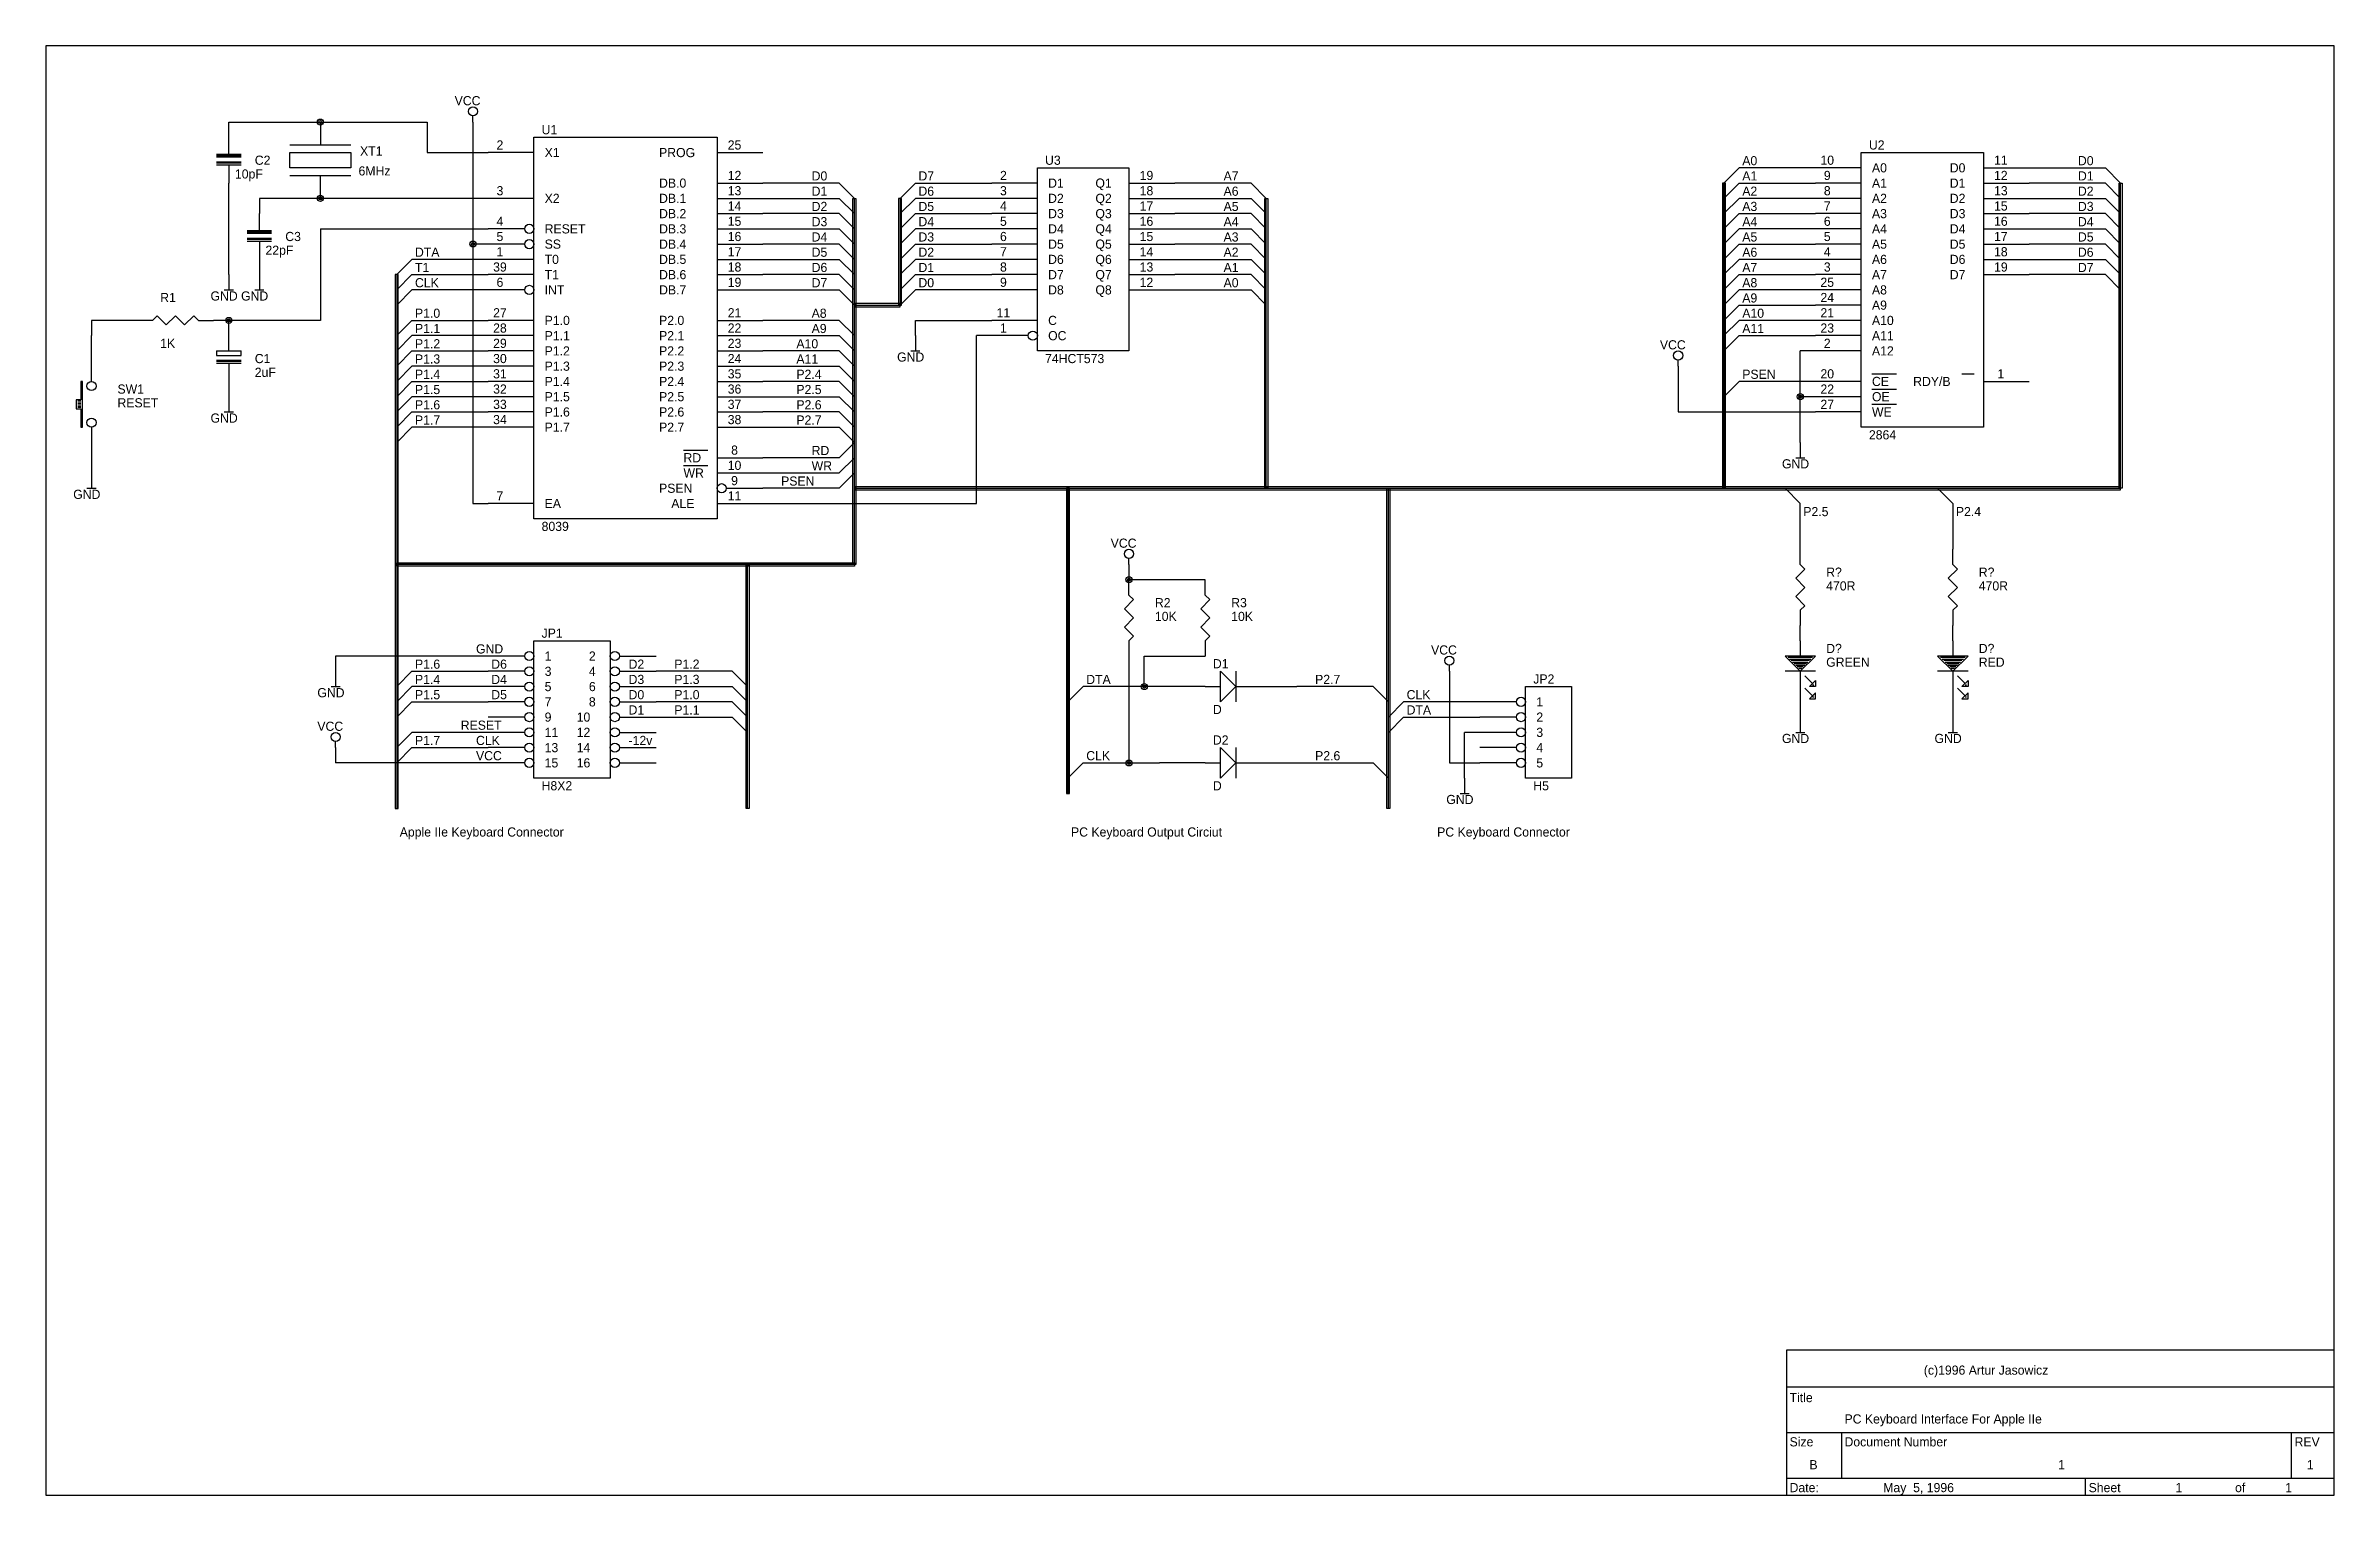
# Model space of a CAD drawing. Header units: metres. Extents: x 0.1 to 15.1, y 0.1 to 9.6.
import ezdxf

# ---------------------------------------------------------------- set-up
doc = ezdxf.new("R2010")
doc.units = ezdxf.units.M
doc.layers.add('1', color=7, linetype='CONTINUOUS')

msp = doc.modelspace()

# ---------------------------------------------------------------- linework, layer by layer
at = {"layer": '1'}
for p, q in [((15.1, 9.6), (0.1, 9.6)), ((0.1, 9.6), (0.1, 0.1)), ((15.1, 0.1), (15.1, 9.6)), ((1.3, 9.1), (2.6, 9.1)), ((1.3, 9), (1.3, 9.1)), ((1.3, 8.9), (1.3, 9)), ((1.9, 9.1), (1.9, 8.95)), ((2.6, 9.1), (2.6, 8.9)), ((2.9, 9.1), (2.9, 9.14)), ((2.9, 9.1), (2.9, 6.6)), ((3.3, 9), (4.5, 9)), ((3.3, 6.5), (3.3, 9)), ((4.5, 9), (4.5, 6.5)), ((1.22, 8.89), (1.38, 8.89)), ((1.22, 8.88), (1.38, 8.88)), ((1.38, 8.87), (1.22, 8.87)), ((1.3, 8.89), (1.3, 8.9)), ((1.7, 8.95), (2.1, 8.95)), ((1.7, 8.8), (1.7, 8.9)), ((1.7, 8.9), (2.1, 8.9)), ((2.1, 8.9), (2.1, 8.8)), ((2.6, 8.9), (3, 8.9)), ((3.3, 8.9), (3, 8.9)), ((4.5, 8.9), (4.8, 8.9)), ((12, 8.9), (12.8, 8.9)), ((12, 7.1), (12, 8.9)), ((12.8, 8.9), (12.8, 7.1)), ((1.22, 8.84), (1.38, 8.84)), ((1.38, 8.83), (1.22, 8.83)), ((1.22, 8.82), (1.38, 8.82)), ((1.3, 8.82), (1.3, 8.8)), ((1.3, 8.8), (1.3, 8.7)), ((1.3, 8.1), (1.3, 8.7)), ((2, 8.8), (1.7, 8.8)), ((1.7, 8.75), (2.1, 8.75)), ((1.9, 8.6), (1.9, 8.75)), ((2.1, 8.8), (2, 8.8)), ((4.5, 8.7), (4.8, 8.7)), ((5.3, 8.7), (4.8, 8.7)), ((5.4, 8.6), (5.3, 8.7)), ((5.8, 8.7), (5.7, 8.6)), ((5.8, 8.7), (6.3, 8.7)), ((6.6, 8.7), (6.3, 8.7)), ((6.6, 8.8), (7.2, 8.8)), ((6.6, 7.6), (6.6, 8.8)), ((7.2, 8.8), (7.2, 7.6)), ((7.2, 8.7), (7.5, 8.7)), ((8, 8.7), (7.5, 8.7)), ((8.1, 8.6), (8, 8.7)), ((11.11, 8.7), (11.09, 8.7)), ((11.09, 8.7), (11.09, 6.7)), ((11.2, 8.8), (11.1, 8.7)), ((11.1, 8.7), (11.1, 6.7)), ((11.2, 8.7), (11.1, 8.6)), ((11.11, 6.7), (11.11, 8.7)), ((11.7, 8.8), (11.2, 8.8)), ((11.2, 8.7), (11.7, 8.7)), ((12, 8.8), (11.7, 8.8)), ((12, 8.7), (11.7, 8.7)), ((12.8, 8.8), (13.1, 8.8)), ((12.8, 8.7), (13.1, 8.7)), ((13.1, 8.8), (13.6, 8.8)), ((13.6, 8.7), (13.1, 8.7)), ((13.7, 8.7), (13.6, 8.8)), ((13.7, 8.6), (13.6, 8.7)), ((13.69, 6.7), (13.69, 8.7)), ((13.69, 8.7), (13.7, 8.7)), ((13.7, 6.7), (13.7, 8.7)), ((13.7, 8.7), (13.71, 8.7)), ((13.71, 8.7), (13.71, 6.7)), ((3, 8.6), (1.5, 8.6)), ((1.5, 8.6), (1.5, 8.5)), ((3.3, 8.6), (3, 8.6)), ((4.5, 8.6), (4.8, 8.6)), ((4.8, 8.6), (5.3, 8.6)), ((5.4, 8.5), (5.3, 8.6)), ((5.39, 6.2), (5.39, 8.6)), ((5.39, 8.6), (5.4, 8.6)), ((5.4, 6.2), (5.4, 8.6)), ((5.4, 8.6), (5.41, 8.6)), ((5.41, 8.6), (5.41, 6.2)), ((5.71, 8.6), (5.69, 8.6)), ((5.69, 8.6), (5.69, 7.9)), ((5.7, 8.6), (5.7, 7.9)), ((5.8, 8.6), (5.7, 8.5)), ((5.71, 7.9), (5.71, 8.6)), ((6.3, 8.6), (5.8, 8.6)), ((6.6, 8.6), (6.3, 8.6)), ((7.2, 8.6), (7.5, 8.6)), ((7.5, 8.6), (8, 8.6)), ((8.1, 8.5), (8, 8.6)), ((8.09, 6.7), (8.09, 8.6)), ((8.09, 8.6), (8.1, 8.6)), ((8.1, 6.7), (8.1, 8.6)), ((8.1, 8.6), (8.11, 8.6)), ((8.11, 8.6), (8.11, 6.7)), ((11.2, 8.6), (11.1, 8.5)), ((11.7, 8.6), (11.2, 8.6)), ((12, 8.6), (11.7, 8.6)), ((12.8, 8.6), (13.1, 8.6)), ((13.1, 8.6), (13.6, 8.6)), ((13.7, 8.5), (13.6, 8.6)), ((1.5, 8.4), (1.5, 8.5)), ((1.5, 8.39), (1.5, 8.4)), ((1.9, 8.4), (3, 8.4)), ((1.9, 8.4), (1.9, 7.8)), ((3.24, 8.4), (3, 8.4)), ((4.5, 8.5), (4.8, 8.5)), ((4.5, 8.4), (4.8, 8.4)), ((5.3, 8.5), (4.8, 8.5)), ((4.8, 8.4), (5.3, 8.4)), ((5.4, 8.4), (5.3, 8.5)), ((5.4, 8.3), (5.3, 8.4)), ((5.8, 8.5), (5.7, 8.4)), ((5.8, 8.4), (5.7, 8.3)), ((5.8, 8.5), (6.3, 8.5)), ((6.3, 8.4), (5.8, 8.4)), ((6.6, 8.5), (6.3, 8.5)), ((6.6, 8.4), (6.3, 8.4)), ((7.2, 8.5), (7.5, 8.5)), ((7.2, 8.4), (7.5, 8.4)), ((8, 8.5), (7.5, 8.5)), ((7.5, 8.4), (8, 8.4)), ((8.1, 8.4), (8, 8.5)), ((8.1, 8.3), (8, 8.4)), ((11.2, 8.5), (11.1, 8.4)), ((11.2, 8.4), (11.1, 8.3)), ((11.2, 8.5), (11.7, 8.5)), ((11.7, 8.4), (11.2, 8.4)), ((12, 8.5), (11.7, 8.5)), ((12, 8.4), (11.7, 8.4)), ((12.8, 8.5), (13.1, 8.5)), ((12.8, 8.4), (13.1, 8.4)), ((13.6, 8.5), (13.1, 8.5)), ((13.1, 8.4), (13.6, 8.4)), ((13.7, 8.4), (13.6, 8.5)), ((13.7, 8.3), (13.6, 8.4)), ((1.42, 8.39), (1.58, 8.39)), ((1.42, 8.38), (1.58, 8.38)), ((1.58, 8.37), (1.42, 8.37)), ((1.42, 8.34), (1.58, 8.34)), ((1.58, 8.33), (1.42, 8.33)), ((1.42, 8.32), (1.58, 8.32)), ((1.5, 8.32), (1.5, 8.3)), ((1.5, 8.3), (1.5, 8.2)), ((3, 8.3), (2.9, 8.3)), ((3.24, 8.3), (3, 8.3)), ((4.5, 8.3), (4.8, 8.3)), ((5.3, 8.3), (4.8, 8.3)), ((5.4, 8.2), (5.3, 8.3)), ((5.8, 8.3), (5.7, 8.2)), ((5.8, 8.3), (6.3, 8.3)), ((6.6, 8.3), (6.3, 8.3)), ((7.2, 8.3), (7.5, 8.3)), ((8, 8.3), (7.5, 8.3)), ((8.1, 8.2), (8, 8.3)), ((11.2, 8.3), (11.1, 8.2)), ((11.2, 8.3), (11.7, 8.3)), ((12, 8.3), (11.7, 8.3)), ((12.8, 8.3), (13.1, 8.3)), ((13.6, 8.3), (13.1, 8.3)), ((13.7, 8.2), (13.6, 8.3)), ((1.3, 8.1), (1.3, 8)), ((1.5, 8.2), (1.5, 8.1)), ((1.5, 8.1), (1.5, 8)), ((2.41, 8.1), (2.39, 8.1)), ((2.39, 8.1), (2.39, 4.6)), ((2.5, 8.2), (2.4, 8.1)), ((2.4, 8.1), (2.4, 4.6)), ((2.5, 8.1), (2.4, 8)), ((2.41, 4.6), (2.41, 8.1)), ((3, 8.2), (2.5, 8.2)), ((2.5, 8.1), (3, 8.1)), ((3.3, 8.2), (3, 8.2)), ((3.3, 8.1), (3, 8.1)), ((4.5, 8.2), (4.8, 8.2)), ((4.5, 8.1), (4.8, 8.1)), ((4.8, 8.2), (5.3, 8.2)), ((5.3, 8.1), (4.8, 8.1)), ((5.4, 8.1), (5.3, 8.2)), ((5.4, 8), (5.3, 8.1)), ((5.8, 8.2), (5.7, 8.1)), ((5.8, 8.1), (5.7, 8)), ((6.3, 8.2), (5.8, 8.2)), ((5.8, 8.1), (6.3, 8.1)), ((6.6, 8.2), (6.3, 8.2)), ((6.6, 8.1), (6.3, 8.1)), ((7.2, 8.2), (7.5, 8.2)), ((7.2, 8.1), (7.5, 8.1)), ((7.5, 8.2), (8, 8.2)), ((8, 8.1), (7.5, 8.1)), ((8.1, 8.1), (8, 8.2)), ((8.1, 8), (8, 8.1)), ((11.2, 8.2), (11.1, 8.1)), ((11.2, 8.1), (11.1, 8)), ((11.7, 8.2), (11.2, 8.2)), ((11.2, 8.1), (11.7, 8.1)), ((12, 8.2), (11.7, 8.2)), ((12, 8.1), (11.7, 8.1)), ((12.8, 8.2), (13.1, 8.2)), ((12.8, 8.1), (13.1, 8.1)), ((13.1, 8.2), (13.6, 8.2)), ((13.6, 8.1), (13.1, 8.1)), ((13.7, 8.1), (13.6, 8.2)), ((13.7, 8), (13.6, 8.1)), ((1.27, 8), (1.33, 8)), ((1.47, 8), (1.53, 8)), ((2.5, 8), (2.4, 7.9)), ((3, 8), (2.5, 8)), ((3.24, 8), (3, 8)), ((4.5, 8), (4.8, 8)), ((4.8, 8), (5.3, 8)), ((5.4, 7.9), (5.3, 8)), ((5.8, 8), (5.7, 7.9)), ((6.3, 8), (5.8, 8)), ((6.6, 8), (6.3, 8)), ((7.2, 8), (7.5, 8)), ((7.5, 8), (8, 8)), ((8.1, 7.9), (8, 8)), ((11.2, 8), (11.1, 7.9)), ((11.7, 8), (11.2, 8)), ((12, 8), (11.7, 8)), ((0.7, 7.8), (0.4, 7.8)), ((0.4, 7.8), (0.4, 7.7)), ((0.8, 7.8), (0.7, 7.8)), ((0.8, 7.8), (0.83, 7.83)), ((0.83, 7.83), (0.89, 7.77)), ((0.89, 7.77), (0.95, 7.83)), ((0.95, 7.83), (1.01, 7.77)), ((1.01, 7.77), (1.07, 7.83)), ((1.07, 7.83), (1.1, 7.8)), ((1.1, 7.8), (1.2, 7.8)), ((1.9, 7.8), (1.2, 7.8)), ((1.3, 7.7), (1.3, 7.8)), ((2.5, 7.8), (2.4, 7.7)), ((2.5, 7.8), (3, 7.8)), ((3.3, 7.8), (3, 7.8)), ((4.5, 7.8), (4.8, 7.8)), ((5.3, 7.8), (4.8, 7.8)), ((5.4, 7.7), (5.3, 7.8)), ((5.7, 7.91), (5.4, 7.91)), ((5.4, 7.91), (5.4, 7.89)), ((5.4, 7.9), (5.7, 7.9)), ((5.4, 7.89), (5.7, 7.89)), ((5.69, 7.9), (5.7, 7.9)), ((5.7, 7.9), (5.7, 7.91)), ((5.7, 7.89), (5.7, 7.9)), ((5.7, 7.9), (5.71, 7.9)), ((5.8, 7.8), (6.3, 7.8)), ((5.8, 7.7), (5.8, 7.8)), ((6.6, 7.8), (6.3, 7.8)), ((11.2, 7.9), (11.1, 7.8)), ((11.2, 7.8), (11.1, 7.7)), ((11.2, 7.9), (11.7, 7.9)), ((11.7, 7.8), (11.2, 7.8)), ((12, 7.9), (11.7, 7.9)), ((12, 7.8), (11.7, 7.8)), ((0.4, 7.4), (0.4, 7.7)), ((1.3, 7.6), (1.3, 7.7)), ((2.5, 7.7), (2.4, 7.6)), ((3, 7.7), (2.5, 7.7)), ((3.3, 7.7), (3, 7.7)), ((4.5, 7.7), (4.8, 7.7)), ((4.8, 7.7), (5.3, 7.7)), ((5.4, 7.6), (5.3, 7.7)), ((5.8, 7.7), (5.8, 7.6)), ((6.3, 7.7), (6.2, 7.7)), ((6.2, 6.6), (6.2, 7.7)), ((6.54, 7.7), (6.3, 7.7)), ((11.2, 7.7), (11.1, 7.6)), ((11.2, 7.7), (11.7, 7.7)), ((12, 7.7), (11.7, 7.7)), ((1.22, 7.6), (1.38, 7.6)), ((1.22, 7.6), (1.22, 7.57)), ((1.22, 7.58), (1.22, 7.57)), ((1.22, 7.57), (1.38, 7.57)), ((1.22, 7.54), (1.38, 7.54)), ((1.38, 7.53), (1.22, 7.53)), ((1.22, 7.52), (1.38, 7.52)), ((1.3, 7.52), (1.3, 7.5)), ((1.3, 7.5), (1.3, 7.4)), ((1.38, 7.57), (1.38, 7.6)), ((2.5, 7.6), (2.4, 7.5)), ((2.5, 7.5), (2.4, 7.4)), ((2.5, 7.6), (3, 7.6)), ((3, 7.5), (2.5, 7.5)), ((3.3, 7.6), (3, 7.6)), ((3.3, 7.5), (3, 7.5)), ((4.5, 7.6), (4.8, 7.6)), ((4.5, 7.5), (4.8, 7.5)), ((5.3, 7.6), (4.8, 7.6)), ((4.8, 7.5), (5.3, 7.5)), ((5.4, 7.5), (5.3, 7.6)), ((5.4, 7.4), (5.3, 7.5)), ((5.77, 7.6), (5.83, 7.6)), ((7.2, 7.6), (6.6, 7.6)), ((10.8, 7.5), (10.8, 7.54)), ((10.8, 7.5), (10.8, 7.2)), ((11.7, 7.6), (11.6, 7.6)), ((11.6, 7), (11.6, 7.6)), ((12, 7.6), (11.7, 7.6)), ((0.34, 7.4), (0.33, 7.4)), ((0.33, 7.4), (0.33, 7.28)), ((0.34, 7.1), (0.34, 7.4)), ((1.3, 7.4), (1.3, 7.3)), ((2.5, 7.4), (2.4, 7.3)), ((2.5, 7.4), (3, 7.4)), ((3.3, 7.4), (3, 7.4)), ((4.5, 7.4), (4.8, 7.4)), ((5.3, 7.4), (4.8, 7.4)), ((5.4, 7.3), (5.3, 7.4)), ((11.2, 7.4), (11.1, 7.3)), ((11.7, 7.4), (11.2, 7.4)), ((12, 7.4), (11.7, 7.4)), ((12.07, 7.45), (12.15, 7.45)), ((12.07, 7.35), (12.15, 7.35)), ((12.15, 7.45), (12.23, 7.45)), ((12.15, 7.35), (12.23, 7.35)), ((12.66, 7.45), (12.74, 7.45)), ((12.8, 7.4), (13.1, 7.4)), ((0.33, 7.28), (0.3, 7.28)), ((0.3, 7.28), (0.3, 7.22)), ((0.3, 7.22), (0.33, 7.22)), ((0.33, 7.27), (0.31, 7.27)), ((0.31, 7.26), (0.33, 7.26)), ((0.33, 7.25), (0.31, 7.25)), ((0.31, 7.24), (0.33, 7.24)), ((0.33, 7.23), (0.31, 7.23)), ((0.33, 7.22), (0.33, 7.1)), ((1.27, 7.2), (1.33, 7.2)), ((1.3, 7.3), (1.3, 7.2)), ((2.5, 7.3), (2.4, 7.2)), ((2.5, 7.2), (2.4, 7.1)), ((3, 7.3), (2.5, 7.3)), ((2.5, 7.2), (3, 7.2)), ((3.3, 7.3), (3, 7.3)), ((3.3, 7.2), (3, 7.2)), ((4.5, 7.3), (4.8, 7.3)), ((4.5, 7.2), (4.8, 7.2)), ((4.8, 7.3), (5.3, 7.3)), ((5.3, 7.2), (4.8, 7.2)), ((5.4, 7.2), (5.3, 7.3)), ((5.4, 7.1), (5.3, 7.2)), ((10.8, 7.2), (11.7, 7.2)), ((11.7, 7.3), (11.6, 7.3)), ((12, 7.3), (11.7, 7.3)), ((12, 7.2), (11.7, 7.2)), ((12.07, 7.25), (12.15, 7.25)), ((12.15, 7.25), (12.23, 7.25)), ((0.33, 7.1), (0.34, 7.1)), ((0.4, 7.1), (0.4, 6.8)), ((2.5, 7.1), (2.4, 7)), ((3, 7.1), (2.5, 7.1)), ((3.3, 7.1), (3, 7.1)), ((4.5, 7.1), (4.8, 7.1)), ((4.8, 7.1), (5.3, 7.1)), ((5.4, 7), (5.3, 7.1)), ((12.8, 7.1), (12, 7.1)), ((4.28, 6.95), (4.36, 6.95)), ((4.36, 6.95), (4.44, 6.95)), ((4.5, 6.9), (4.8, 6.9)), ((5.3, 6.9), (4.8, 6.9)), ((5.4, 7), (5.3, 6.9)), ((5.4, 6.9), (5.3, 6.8)), ((11.57, 6.9), (11.63, 6.9)), ((11.6, 7), (11.6, 6.9)), ((0.4, 6.8), (0.4, 6.7)), ((4.28, 6.85), (4.36, 6.85)), ((4.36, 6.85), (4.44, 6.85)), ((4.5, 6.8), (4.8, 6.8)), ((4.8, 6.8), (5.3, 6.8)), ((5.4, 6.8), (5.3, 6.7)), ((0.37, 6.7), (0.43, 6.7)), ((2.9, 6.6), (3, 6.6)), ((3.3, 6.6), (3, 6.6)), ((4.5, 6.6), (4.8, 6.6)), ((4.56, 6.7), (4.8, 6.7)), ((5.3, 6.7), (4.8, 6.7)), ((4.8, 6.6), (6.2, 6.6)), ((13.7, 6.71), (5.4, 6.71)), ((5.4, 6.71), (5.4, 6.69)), ((5.4, 6.7), (13.7, 6.7)), ((5.4, 6.69), (13.7, 6.69)), ((6.81, 6.7), (6.79, 6.7)), ((6.79, 6.7), (6.79, 4.7)), ((6.8, 6.7), (6.8, 4.7)), ((6.81, 4.7), (6.81, 6.7)), ((8.11, 6.7), (8.09, 6.7)), ((8.89, 4.6), (8.89, 6.7)), ((8.89, 6.7), (8.9, 6.7)), ((8.9, 4.6), (8.9, 6.7)), ((8.9, 6.7), (8.91, 6.7)), ((8.91, 6.7), (8.91, 4.6)), ((11.09, 6.7), (11.1, 6.7)), ((11.1, 6.7), (11.11, 6.7)), ((11.6, 6.6), (11.5, 6.7)), ((11.6, 6.3), (11.6, 6.6)), ((12.6, 6.6), (12.5, 6.7)), ((12.6, 6.6), (12.6, 6.3)), ((13.71, 6.7), (13.69, 6.7)), ((13.7, 6.7), (13.7, 6.71)), ((13.7, 6.69), (13.7, 6.7)), ((4.5, 6.5), (3.3, 6.5)), ((11.6, 6.2), (11.6, 6.3)), ((12.6, 6.2), (12.6, 6.3)), ((2.4, 6.2), (2.4, 6.21)), ((2.4, 6.21), (5.4, 6.21)), ((5.4, 6.2), (2.4, 6.2)), ((2.4, 6.19), (2.4, 6.2)), ((5.4, 6.19), (2.4, 6.19)), ((4.69, 4.6), (4.69, 6.2)), ((4.69, 6.2), (4.7, 6.2)), ((4.7, 4.6), (4.7, 6.2)), ((4.7, 6.2), (4.71, 6.2)), ((4.71, 6.2), (4.71, 4.6)), ((5.41, 6.2), (5.39, 6.2)), ((5.4, 6.21), (5.4, 6.19)), ((7.2, 6.2), (7.2, 6.24)), ((7.2, 6.2), (7.2, 6.1)), ((11.63, 6.17), (11.57, 6.11)), ((11.6, 6.2), (11.63, 6.17)), ((12.63, 6.17), (12.57, 6.11)), ((12.6, 6.2), (12.63, 6.17)), ((7.7, 6.1), (7.2, 6.1)), ((7.2, 6), (7.2, 6.1)), ((7.2, 6), (7.23, 5.97)), ((7.7, 6), (7.7, 6.1)), ((7.7, 6), (7.73, 5.97)), ((11.57, 6.11), (11.63, 6.05)), ((11.63, 6.05), (11.57, 5.99)), ((12.57, 6.11), (12.63, 6.05)), ((12.63, 6.05), (12.57, 5.99)), ((7.23, 5.97), (7.17, 5.91)), ((7.17, 5.91), (7.23, 5.85)), ((7.23, 5.85), (7.17, 5.79)), ((7.73, 5.97), (7.67, 5.91)), ((7.67, 5.91), (7.73, 5.85)), ((7.73, 5.85), (7.67, 5.79)), ((11.57, 5.99), (11.63, 5.93)), ((11.63, 5.93), (11.6, 5.9)), ((11.6, 5.9), (11.6, 5.8)), ((12.57, 5.99), (12.63, 5.93)), ((12.63, 5.93), (12.6, 5.9)), ((12.6, 5.9), (12.6, 5.8)), ((3.3, 5.7), (3.8, 5.7)), ((3.3, 4.8), (3.3, 5.7)), ((3.8, 5.7), (3.8, 4.8)), ((7.17, 5.79), (7.23, 5.73)), ((7.23, 5.73), (7.2, 5.7)), ((7.2, 5.7), (7.2, 5.6)), ((7.67, 5.79), (7.73, 5.73)), ((7.73, 5.73), (7.7, 5.7)), ((7.7, 5.7), (7.7, 5.6)), ((11.6, 5.7), (11.6, 5.8)), ((11.6, 5.7), (11.6, 5.6)), ((12.6, 5.7), (12.6, 5.8)), ((12.6, 5.7), (12.6, 5.6)), ((3, 5.6), (2, 5.6)), ((2, 5.6), (2, 5.5)), ((3.24, 5.6), (3, 5.6)), ((3.86, 5.6), (4.1, 5.6)), ((7.2, 5.6), (7.2, 4.9)), ((7.3, 5.6), (7.7, 5.6)), ((7.3, 5.4), (7.3, 5.6)), ((11.7, 5.6), (11.5, 5.6)), ((11.5, 5.6), (11.6, 5.5)), ((11.68, 5.59), (11.52, 5.59)), ((11.53, 5.58), (11.67, 5.58)), ((11.66, 5.57), (11.54, 5.57)), ((11.55, 5.56), (11.65, 5.56)), ((11.64, 5.55), (11.56, 5.55)), ((11.6, 5.5), (11.7, 5.6)), ((12.7, 5.6), (12.5, 5.6)), ((12.5, 5.6), (12.6, 5.5)), ((12.68, 5.59), (12.52, 5.59)), ((12.53, 5.58), (12.67, 5.58)), ((12.66, 5.57), (12.54, 5.57)), ((12.55, 5.56), (12.65, 5.56)), ((12.64, 5.55), (12.56, 5.55)), ((12.6, 5.5), (12.7, 5.6)), ((1.97, 5.4), (2.03, 5.4)), ((2, 5.5), (2, 5.4)), ((2.5, 5.5), (2.4, 5.4)), ((2.5, 5.4), (2.4, 5.3)), ((2.5, 5.5), (3, 5.5)), ((3, 5.4), (2.5, 5.4)), ((3.24, 5.5), (3, 5.5)), ((3.24, 5.4), (3, 5.4)), ((3.86, 5.5), (4.1, 5.5)), ((3.86, 5.4), (4.1, 5.4)), ((4.6, 5.5), (4.1, 5.5)), ((4.1, 5.4), (4.6, 5.4)), ((4.7, 5.4), (4.6, 5.5)), ((4.7, 5.3), (4.6, 5.4)), ((6.9, 5.4), (6.8, 5.3)), ((7.4, 5.4), (6.9, 5.4)), ((7.7, 5.4), (7.4, 5.4)), ((7.7, 5.4), (7.8, 5.4)), ((7.8, 5.4), (7.8, 5.5)), ((7.8, 5.5), (7.9, 5.4)), ((7.9, 5.4), (7.8, 5.3)), ((7.8, 5.3), (7.8, 5.4)), ((7.9, 5.5), (7.9, 5.3)), ((7.9, 5.4), (8, 5.4)), ((8, 5.4), (8.3, 5.4)), ((8.8, 5.4), (8.3, 5.4)), ((8.9, 5.3), (8.8, 5.4)), ((9.3, 5.5), (9.3, 5.54)), ((9.3, 5.5), (9.3, 4.9)), ((9.8, 5.4), (10.1, 5.4)), ((9.8, 4.8), (9.8, 5.4)), ((10.1, 5.4), (10.1, 4.8)), ((11.7, 5.5), (11.5, 5.5)), ((11.57, 5.54), (11.63, 5.54)), ((11.62, 5.53), (11.58, 5.53)), ((11.59, 5.52), (11.61, 5.52)), ((11.6, 5.51), (11.6, 5.51)), ((11.6, 5.5), (11.6, 5.3)), ((11.68, 5.42), (11.63, 5.47)), ((11.66, 5.4), (11.7, 5.44)), ((11.7, 5.4), (11.66, 5.4)), ((11.69, 5.41), (11.68, 5.41)), ((11.69, 5.42), (11.69, 5.42)), ((11.7, 5.44), (11.7, 5.4)), ((12.7, 5.5), (12.5, 5.5)), ((12.57, 5.54), (12.63, 5.54)), ((12.62, 5.53), (12.58, 5.53)), ((12.59, 5.52), (12.61, 5.52)), ((12.6, 5.51), (12.6, 5.51)), ((12.6, 5.5), (12.6, 5.3)), ((12.68, 5.42), (12.63, 5.47)), ((12.66, 5.4), (12.7, 5.44)), ((12.7, 5.4), (12.66, 5.4)), ((12.69, 5.41), (12.68, 5.41)), ((12.69, 5.42), (12.69, 5.42)), ((12.7, 5.44), (12.7, 5.4)), ((2.5, 5.3), (2.4, 5.2)), ((2.5, 5.3), (3, 5.3)), ((3.24, 5.3), (3, 5.3)), ((3.86, 5.3), (4.1, 5.3)), ((4.6, 5.3), (4.1, 5.3)), ((4.7, 5.2), (4.6, 5.3)), ((9, 5.3), (8.9, 5.2)), ((9.5, 5.3), (9, 5.3)), ((9.74, 5.3), (9.5, 5.3)), ((11.6, 5.3), (11.6, 5.2)), ((11.68, 5.34), (11.63, 5.39)), ((11.7, 5.36), (11.66, 5.32)), ((11.66, 5.32), (11.7, 5.32)), ((11.69, 5.33), (11.68, 5.33)), ((11.69, 5.34), (11.69, 5.34)), ((11.7, 5.32), (11.7, 5.36)), ((12.6, 5.3), (12.6, 5.2)), ((12.68, 5.34), (12.63, 5.39)), ((12.7, 5.36), (12.66, 5.32)), ((12.66, 5.32), (12.7, 5.32)), ((12.69, 5.33), (12.68, 5.33)), ((12.69, 5.34), (12.69, 5.34)), ((12.7, 5.32), (12.7, 5.36)), ((2.5, 5.1), (2.4, 5)), ((3, 5.1), (2.5, 5.1)), ((3.24, 5.2), (3, 5.2)), ((3.24, 5.1), (3, 5.1)), ((3.86, 5.2), (4.1, 5.2)), ((3.86, 5.1), (4.1, 5.1)), ((4.1, 5.2), (4.6, 5.2)), ((4.7, 5.1), (4.6, 5.2)), ((9, 5.2), (8.9, 5.1)), ((9, 5.2), (9.5, 5.2)), ((9.5, 5.1), (9.4, 5.1)), ((9.4, 4.8), (9.4, 5.1)), ((9.74, 5.2), (9.5, 5.2)), ((9.74, 5.1), (9.5, 5.1)), ((11.57, 5.1), (11.63, 5.1)), ((11.6, 5.2), (11.6, 5.1)), ((12.57, 5.1), (12.63, 5.1)), ((12.6, 5.2), (12.6, 5.1)), ((2, 5), (2, 5.04)), ((2, 5), (2, 4.9)), ((2.5, 5), (2.4, 4.9)), ((2.5, 5), (3, 5)), ((3.24, 5), (3, 5)), ((3.86, 5), (4.1, 5)), ((7.8, 4.9), (7.8, 5)), ((7.8, 5), (7.9, 4.9)), ((7.9, 5), (7.9, 4.8)), ((9.74, 5), (9.5, 5)), ((3, 4.9), (2, 4.9)), ((3.24, 4.9), (3, 4.9)), ((3.8, 4.8), (3.3, 4.8)), ((3.86, 4.9), (4.1, 4.9)), ((6.9, 4.9), (6.8, 4.8)), ((6.9, 4.9), (7.4, 4.9)), ((7.7, 4.9), (7.4, 4.9)), ((7.7, 4.9), (7.8, 4.9)), ((7.9, 4.9), (7.8, 4.8)), ((7.8, 4.8), (7.8, 4.9)), ((7.9, 4.9), (8, 4.9)), ((8, 4.9), (8.3, 4.9)), ((8.3, 4.9), (8.8, 4.9)), ((8.9, 4.8), (8.8, 4.9)), ((9.3, 4.9), (9.5, 4.9)), ((9.4, 4.8), (9.4, 4.7)), ((9.74, 4.9), (9.5, 4.9)), ((10.1, 4.8), (9.8, 4.8)), ((6.79, 4.7), (6.8, 4.7)), ((6.8, 4.7), (6.81, 4.7)), ((9.37, 4.7), (9.43, 4.7)), ((2.39, 4.6), (2.4, 4.6)), ((2.4, 4.6), (2.41, 4.6)), ((4.71, 4.6), (4.69, 4.6)), ((8.91, 4.6), (8.89, 4.6)), ((15.1, 1.05), (11.51, 1.05)), ((11.51, 1.05), (11.51, 0.1)), ((11.51, 0.81), (15.1, 0.81)), ((15.1, 0.51), (11.51, 0.51)), ((11.87, 0.51), (11.87, 0.21)), ((14.82, 0.21), (14.82, 0.51)), ((15.1, 0.21), (11.51, 0.21)), ((13.47, 0.1), (13.47, 0.21)), ((0.1, 0.1), (15.1, 0.1))]:
    msp.add_line(p, q, dxfattribs=at)
for centre, radius in [((2.9, 9.17), 0.03), ((1.9, 9.1), 0.02), ((1.9, 9.1), 0.01), ((1.9, 8.6), 0.02), ((1.9, 8.6), 0.01), ((3.27, 8.4), 0.03), ((2.9, 8.3), 0.02), ((2.9, 8.3), 0.01), ((3.27, 8.3), 0.03), ((3.27, 8), 0.03), ((1.3, 7.8), 0.02), ((1.3, 7.8), 0.01), ((6.57, 7.7), 0.03), ((10.8, 7.57), 0.03), ((0.4, 7.37), 0.03), ((11.6, 7.3), 0.02), ((11.6, 7.3), 0.01), ((0.4, 7.13), 0.03), ((4.53, 6.7), 0.03), ((7.2, 6.27), 0.03), ((7.2, 6.1), 0.02), ((7.2, 6.1), 0.01), ((3.27, 5.6), 0.03), ((3.83, 5.6), 0.03), ((9.3, 5.57), 0.03), ((3.27, 5.5), 0.03), ((3.27, 5.4), 0.03), ((3.83, 5.5), 0.03), ((3.83, 5.4), 0.03), ((7.3, 5.4), 0.02), ((7.3, 5.4), 0.01), ((3.27, 5.3), 0.03), ((3.83, 5.3), 0.03), ((9.77, 5.3), 0.03), ((2, 5.07), 0.03), ((3.27, 5.2), 0.03), ((3.27, 5.1), 0.03), ((3.83, 5.2), 0.03), ((3.83, 5.1), 0.03), ((9.77, 5.2), 0.03), ((9.77, 5.1), 0.03), ((3.27, 5), 0.03), ((3.83, 5), 0.03), ((9.77, 5), 0.03), ((3.27, 4.9), 0.03), ((3.83, 4.9), 0.03), ((7.2, 4.9), 0.02), ((7.2, 4.9), 0.01), ((9.77, 4.9), 0.03)]:
    msp.add_circle(centre, radius, dxfattribs=at)

# ---------------------------------------------------------------- texts
for s, p in [('VCC', (2.78, 9.21)), ('U1', (3.35, 9.02)), ('C2', (1.47, 8.82)), ('XT1', (2.16, 8.88)), ('  2', (3.01, 8.92)), ('X1', (3.37, 8.87)), ('PROG', (4.12, 8.87)), ('25', (4.57, 8.92)), ('U3', (6.65, 8.82)), ('A0', (11.22, 8.817)), (' 10', (11.71, 8.82)), ('U2', (12.05, 8.92)), ('11', (12.87, 8.82)), ('D0', (13.42, 8.817)), ('10pF', (1.34, 8.73)), ('6MHz', (2.15, 8.75)), ('DB.0', (4.12, 8.67)), ('12', (4.57, 8.72)), ('D0', (5.12, 8.717)), ('D7', (5.82, 8.717)), ('  2', (6.31, 8.72)), ('D1', (6.67, 8.67)), ('Q1', (6.98, 8.67)), ('19', (7.27, 8.72)), ('A7', (7.82, 8.717)), ('A1', (11.22, 8.717)), ('  9', (11.71, 8.72)), ('A0', (12.07, 8.77)), ('A1', (12.07, 8.67)), ('D0', (12.58, 8.77)), ('D1', (12.58, 8.67)), ('12', (12.87, 8.72)), ('D1', (13.42, 8.717)), ('  3', (3.01, 8.62)), ('X2', (3.37, 8.57)), ('DB.1', (4.12, 8.57)), ('13', (4.57, 8.62)), ('14', (4.57, 8.52)), ('D1', (5.12, 8.617)), ('D2', (5.12, 8.517)), ('D6', (5.82, 8.617)), ('D5', (5.82, 8.517)), ('  4', (6.31, 8.52)), ('  3', (6.31, 8.62)), ('D2', (6.67, 8.57)), ('Q2', (6.98, 8.57)), ('18', (7.27, 8.62)), ('17', (7.27, 8.52)), ('A6', (7.82, 8.617)), ('A5', (7.82, 8.517)), ('A2', (11.22, 8.617)), ('A3', (11.22, 8.517)), ('  8', (11.71, 8.62)), ('  7', (11.71, 8.52)), ('A2', (12.07, 8.57)), ('D2', (12.58, 8.57)), ('13', (12.87, 8.62)), ('15', (12.87, 8.52)), ('D2', (13.42, 8.617)), ('D3', (13.42, 8.517)), ('  4', (3.01, 8.42)), ('RESET', (3.37, 8.37)), ('DB.2', (4.12, 8.47)), ('DB.3', (4.12, 8.37)), ('15', (4.57, 8.42)), ('D3', (5.12, 8.417)), ('D4', (5.82, 8.417)), ('  5', (6.31, 8.42)), ('D3', (6.67, 8.47)), ('D4', (6.67, 8.37)), ('Q3', (6.98, 8.47)), ('Q4', (6.98, 8.37)), ('16', (7.27, 8.42)), ('A4', (7.82, 8.417)), ('A4', (11.22, 8.417)), ('  6', (11.71, 8.42)), ('A3', (12.07, 8.47)), ('A4', (12.07, 8.37)), ('D3', (12.58, 8.47)), ('D4', (12.58, 8.37)), ('16', (12.87, 8.42)), ('D4', (13.42, 8.417)), ('22pF', (1.54, 8.23)), ('C3', (1.67, 8.32)), ('DTA', (2.52, 8.217)), ('  5', (3.01, 8.32)), ('  1', (3.01, 8.22)), ('SS', (3.37, 8.27)), ('DB.4', (4.12, 8.27)), ('16', (4.57, 8.32)), ('17', (4.57, 8.22)), ('D4', (5.12, 8.317)), ('D5', (5.12, 8.217)), ('D3', (5.82, 8.317)), ('D2', (5.82, 8.217)), ('  6', (6.31, 8.32)), ('  7', (6.31, 8.22)), ('D5', (6.67, 8.27)), ('Q5', (6.98, 8.27)), ('15', (7.27, 8.32)), ('14', (7.27, 8.22)), ('A3', (7.82, 8.317)), ('A2', (7.82, 8.217)), ('A5', (11.22, 8.317)), ('A6', (11.22, 8.217)), ('  4', (11.71, 8.22)), ('  5', (11.71, 8.32)), ('A5', (12.07, 8.27)), ('D5', (12.58, 8.27)), ('17', (12.87, 8.32)), ('18', (12.87, 8.22)), ('D5', (13.42, 8.317)), ('D6', (13.42, 8.217)), ('T1', (2.52, 8.117)), (' 39', (3.01, 8.12)), ('T0', (3.37, 8.17)), ('T1', (3.37, 8.07)), ('DB.5', (4.12, 8.17)), ('DB.6', (4.12, 8.07)), ('18', (4.57, 8.12)), ('D6', (5.12, 8.117)), ('D1', (5.82, 8.117)), ('  8', (6.31, 8.12)), ('D6', (6.67, 8.17)), ('D7', (6.67, 8.07)), ('Q6', (6.98, 8.17)), ('Q7', (6.98, 8.07)), ('13', (7.27, 8.12)), ('A1', (7.82, 8.117)), ('A7', (11.22, 8.117)), ('  3', (11.71, 8.12)), ('A6', (12.07, 8.17)), ('A7', (12.07, 8.07)), ('D6', (12.58, 8.17)), ('D7', (12.58, 8.07)), ('19', (12.87, 8.12)), ('D7', (13.42, 8.117)), ('R1', (0.85, 7.92)), ('GND', (1.18, 7.93)), ('GND', (1.38, 7.93)), ('CLK', (2.52, 8.017)), ('  6', (3.01, 8.02)), ('INT', (3.37, 7.97)), ('DB.7', (4.12, 7.97)), ('19', (4.57, 8.02)), ('D7', (5.12, 8.017)), ('D0', (5.82, 8.017)), ('  9', (6.31, 8.02)), ('D8', (6.67, 7.97)), ('Q8', (6.98, 7.97)), ('12', (7.27, 8.02)), ('A0', (7.82, 8.017)), ('A8', (11.22, 8.017)), ('A9', (11.22, 7.917)), (' 25', (11.71, 8.02)), (' 24', (11.71, 7.92)), ('A8', (12.07, 7.97)), ('P1.0', (2.52, 7.817)), (' 27', (3.01, 7.82)), ('P1.0', (3.37, 7.77)), ('P2.0', (4.12, 7.77)), ('21', (4.57, 7.82)), ('A8', (5.12, 7.817)), (' 11', (6.31, 7.82)), ('C', (6.67, 7.77)), ('A10', (11.22, 7.817)), (' 21', (11.71, 7.82)), ('A9', (12.07, 7.87)), ('A10', (12.07, 7.77)), ('1K', (0.85, 7.62)), ('P1.1', (2.52, 7.717)), ('P1.2', (2.52, 7.617)), (' 28', (3.01, 7.72)), (' 29', (3.01, 7.62)), ('P1.1', (3.37, 7.67)), ('P2.1', (4.12, 7.67)), ('22', (4.57, 7.72)), ('23', (4.57, 7.62)), ('A10', (5.02, 7.617)), ('A9', (5.12, 7.717)), ('  1', (6.31, 7.72)), ('OC', (6.67, 7.67)), ('VCC', (10.68, 7.61)), ('A11', (11.22, 7.717)), (' 23', (11.71, 7.72)), ('  2', (11.71, 7.62)), ('A11', (12.07, 7.67)), ('C1', (1.47, 7.52)), ('P1.3', (2.52, 7.517)), (' 30', (3.01, 7.52)), ('P1.2', (3.37, 7.57)), ('P1.3', (3.37, 7.47)), ('P2.2', (4.12, 7.57)), ('P2.3', (4.12, 7.47)), ('24', (4.57, 7.52)), ('A11', (5.02, 7.517)), ('GND', (5.68, 7.53)), ('74HCT573', (6.65, 7.52)), ('A12', (12.07, 7.57)), ('SW1', (0.57, 7.32)), ('2uF', (1.47, 7.43)), ('P1.4', (2.52, 7.417)), ('P1.5', (2.52, 7.317)), (' 31', (3.01, 7.42)), (' 32', (3.01, 7.32)), ('P1.4', (3.37, 7.37)), ('P2.4', (4.12, 7.37)), ('35', (4.57, 7.42)), ('36', (4.57, 7.32)), ('P2.4', (5.02, 7.417)), ('P2.5', (5.02, 7.317)), ('PSEN', (11.22, 7.417)), (' 20', (11.71, 7.42)), (' 22', (11.71, 7.32)), ('CE', (12.07, 7.37)), ('RDY/B', (12.34, 7.37)), (' 1', (12.87, 7.42)), ('RESET', (0.57, 7.23)), ('P1.6', (2.52, 7.217)), (' 33', (3.01, 7.22)), ('P1.5', (3.37, 7.27)), ('P1.6', (3.37, 7.17)), ('P2.5', (4.12, 7.27)), ('P2.6', (4.12, 7.17)), ('37', (4.57, 7.22)), ('P2.6', (5.02, 7.217)), (' 27', (11.71, 7.22)), ('WE', (12.07, 7.17)), ('OE', (12.07, 7.27)), ('GND', (1.18, 7.13)), ('P1.7', (2.52, 7.117)), (' 34', (3.01, 7.12)), ('P1.7', (3.37, 7.07)), ('P2.7', (4.12, 7.07)), ('38', (4.57, 7.12)), ('P2.7', (5.02, 7.117)), ('2864', (12.05, 7.02)), ('RD', (4.28, 6.87)), (' 8', (4.57, 6.92)), ('RD', (5.12, 6.917)), ('WR', (4.28, 6.77)), ('10', (4.57, 6.82)), (' 9', (4.57, 6.72)), ('PSEN', (4.92, 6.717)), ('WR', (5.12, 6.817)), ('GND', (11.48, 6.83)), ('GND', (0.28, 6.63)), ('  7', (3.01, 6.62)), ('EA', (3.37, 6.57)), ('PSEN', (4.12, 6.67)), ('ALE', (4.2, 6.57)), ('11', (4.57, 6.62)), ('8039', (3.35, 6.42)), ('P2.5', (11.62, 6.517)), ('P2.4', (12.62, 6.517)), ('VCC', (7.08, 6.31)), ('R?', (11.77, 6.12)), ('R?', (12.77, 6.12)), ('470R', (11.77, 6.03)), ('470R', (12.77, 6.03)), ('10K', (7.37, 5.83)), ('R2', (7.37, 5.92)), ('10K', (7.87, 5.83)), ('R3', (7.87, 5.92)), ('JP1', (3.35, 5.72)), ('P1.6', (2.52, 5.517)), ('GND', (2.92, 5.617)), ('D6', (3.02, 5.517)), ('1', (3.37, 5.57)), ('2', (3.66, 5.57)), ('D2', (3.92, 5.517)), ('P1.2', (4.22, 5.517)), ('D1', (7.75, 5.52)), ('VCC', (9.18, 5.61)), ('GREEN', (11.77, 5.53)), ('D?', (11.77, 5.62)), ('D?', (12.77, 5.62)), ('RED', (12.77, 5.53)), ('P1.4', (2.52, 5.417)), ('D4', (3.02, 5.417)), ('3', (3.37, 5.47)), ('5', (3.37, 5.37)), ('4', (3.66, 5.47)), ('6', (3.66, 5.37)), ('D3', (3.92, 5.417)), ('P1.3', (4.22, 5.417)), ('DTA', (6.92, 5.417)), ('P2.7', (8.42, 5.417)), ('JP2', (9.85, 5.42)), ('GND', (1.88, 5.33)), ('P1.5', (2.52, 5.317)), ('D5', (3.02, 5.317)), ('7', (3.37, 5.27)), ('8', (3.66, 5.27)), ('D0', (3.92, 5.317)), ('D1', (3.92, 5.217)), ('P1.0', (4.22, 5.317)), ('P1.1', (4.22, 5.217)), ('D', (7.75, 5.22)), ('CLK', (9.02, 5.317)), ('DTA', (9.02, 5.217)), ('1', (9.87, 5.27)), ('VCC', (1.88, 5.11)), ('RESET', (2.82, 5.117)), ('9', (3.37, 5.17)), ('11', (3.37, 5.07)), ('10', (3.58, 5.17)), ('12', (3.58, 5.07)), ('3', (9.87, 5.07)), ('2', (9.87, 5.17)), ('P1.7', (2.52, 5.017)), ('VCC', (2.92, 4.917)), ('CLK', (2.92, 5.017)), ('13', (3.37, 4.97)), ('14', (3.58, 4.97)), ('-12v', (3.92, 5.017)), ('CLK', (6.92, 4.917)), ('D2', (7.75, 5.02)), ('P2.6', (8.42, 4.917)), ('4', (9.87, 4.97)), ('GND', (11.48, 5.03)), ('GND', (12.48, 5.03)), ('15', (3.37, 4.87)), ('16', (3.58, 4.87)), ('5', (9.87, 4.87)), ('H8X2', (3.35, 4.72)), ('D', (7.75, 4.72)), ('GND', (9.28, 4.63)), ('H5', (9.85, 4.72)), ('Apple IIe Keyboard Connector', (2.42, 4.417)), ('PC Keyboard Output Circiut', (6.82, 4.417)), ('PC Keyboard Connector', (9.22, 4.417)), ('(c)1996 Artur Jasowicz', (12.41, 0.89)), ('Title', (11.53, 0.71)), ('PC Keyboard Interface For Apple IIe', (11.89, 0.57)), ('Size', (11.53, 0.42)), ('Document Number', (11.89, 0.42)), ('REV', (14.84, 0.42)), ('B', (11.66, 0.27)), ('1', (13.29, 0.27)), ('1', (14.92, 0.27)), ('Date:', (11.53, 0.12)), ('      May  5, 1996', (12.01, 0.12)), ('Sheet', (13.49, 0.12)), ('    1', (13.97, 0.12)), ('of', (14.45, 0.12)), ('    1', (14.69, 0.12))]:
    msp.add_text(s, height=0.06, dxfattribs=at).set_placement(p)

doc.saveas('drawing.dxf')
